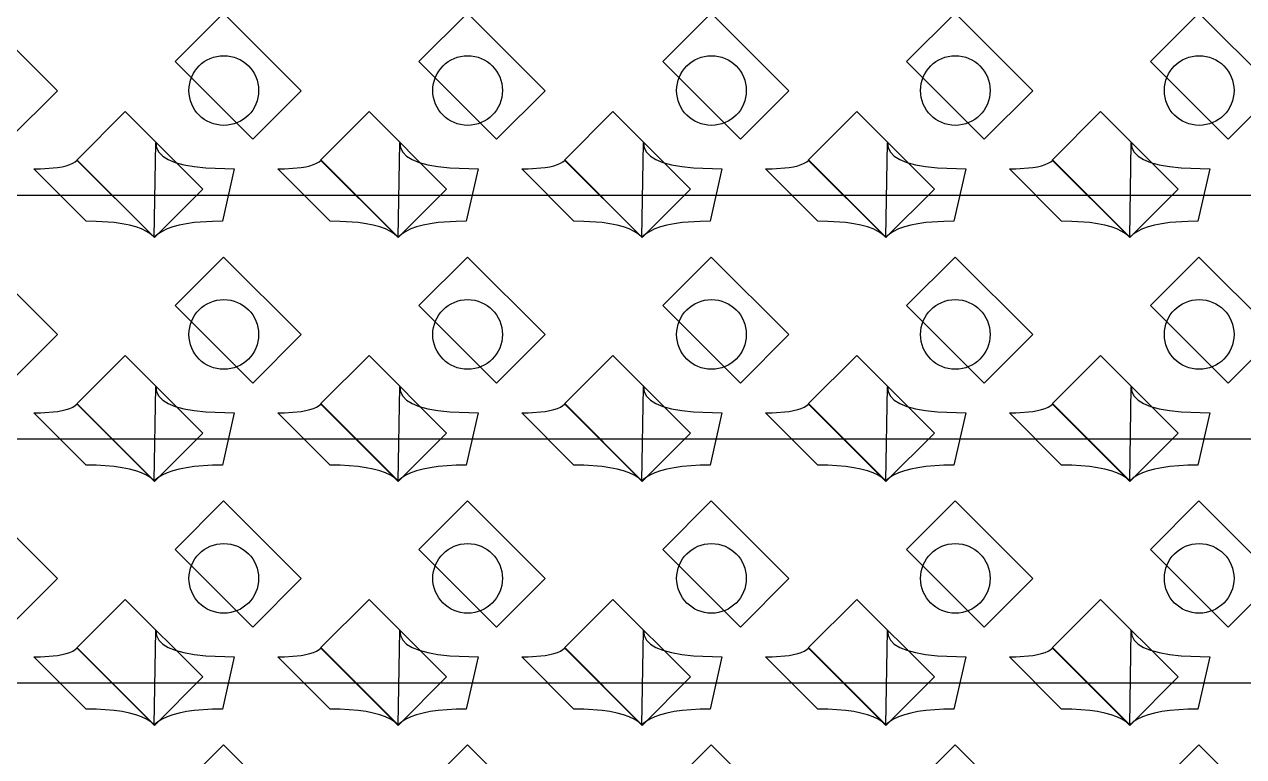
# Model space of a CAD drawing. Header units: inches. Extents: x 0.07 to 4.39, y 0.05 to 2.95.
# Drawn here: x 2.9428 to 3.2928, y 1.7389 to 1.949 of the extents above; entities that cross this region are included whole.
import ezdxf

# ---------------------------------------------------------------- set-up
doc = ezdxf.new("R2010")
doc.units = ezdxf.units.IN
doc.header["$MEASUREMENT"] = 0
doc.layers.add('Top Layer', color=1, linetype='Continuous')

# ---------------------------------------------------------------- blocks, each defined once
blk = doc.blocks.new('0805_P_______________332')
at = {"layer": 'Top Layer'}
for p, q in [((-0.03937, 0.01575), (-0.01969, 0.01575)), ((-0.03937, -0.01575), (-0.03937, 0.01575)), ((-0.01969, 0.01575), (-0.01969, -0.01575)), ((0.01969, 0.01575), (0.03937, 0.01575)), ((0.01969, -0.01575), (0.01969, 0.01575)), ((0.03937, 0.01575), (0.03937, -0.01575)), ((-0.01969, -0.01575), (-0.03937, -0.01575)), ((0.03937, -0.01575), (0.01969, -0.01575))]:
    blk.add_line(p, q, dxfattribs=at)
blk = doc.blocks.new('0805_P_______________333')
at = {"layer": 'Top Layer'}
for p, q in [((-0.03937, 0.01575), (-0.01969, 0.01575)), ((-0.03937, -0.01575), (-0.03937, 0.01575)), ((-0.01969, 0.01575), (-0.01969, -0.01575)), ((0.01969, 0.01575), (0.03937, 0.01575)), ((0.01969, -0.01575), (0.01969, 0.01575)), ((0.03937, 0.01575), (0.03937, -0.01575)), ((-0.01969, -0.01575), (-0.03937, -0.01575)), ((0.03937, -0.01575), (0.01969, -0.01575))]:
    blk.add_line(p, q, dxfattribs=at)
blk = doc.blocks.new('0805_P_______________334')
at = {"layer": 'Top Layer'}
for p, q in [((-0.03937, 0.01575), (-0.01969, 0.01575)), ((-0.03937, -0.01575), (-0.03937, 0.01575)), ((-0.01969, 0.01575), (-0.01969, -0.01575)), ((0.01969, 0.01575), (0.03937, 0.01575)), ((0.01969, -0.01575), (0.01969, 0.01575)), ((0.03937, 0.01575), (0.03937, -0.01575)), ((-0.01969, -0.01575), (-0.03937, -0.01575)), ((0.03937, -0.01575), (0.01969, -0.01575))]:
    blk.add_line(p, q, dxfattribs=at)
blk = doc.blocks.new('0805_P_______________335')
at = {"layer": 'Top Layer'}
for p, q in [((-0.03937, 0.01575), (-0.01969, 0.01575)), ((-0.03937, -0.01575), (-0.03937, 0.01575)), ((-0.01969, 0.01575), (-0.01969, -0.01575)), ((0.01969, 0.01575), (0.03937, 0.01575)), ((0.01969, -0.01575), (0.01969, 0.01575)), ((0.03937, 0.01575), (0.03937, -0.01575)), ((-0.01969, -0.01575), (-0.03937, -0.01575)), ((0.03937, -0.01575), (0.01969, -0.01575))]:
    blk.add_line(p, q, dxfattribs=at)
blk = doc.blocks.new('0805_P_______________336')
at = {"layer": 'Top Layer'}
for p, q in [((-0.03937, 0.01575), (-0.01969, 0.01575)), ((-0.03937, -0.01575), (-0.03937, 0.01575)), ((-0.01969, 0.01575), (-0.01969, -0.01575)), ((0.01969, 0.01575), (0.03937, 0.01575)), ((0.01969, -0.01575), (0.01969, 0.01575)), ((0.03937, 0.01575), (0.03937, -0.01575)), ((-0.01969, -0.01575), (-0.03937, -0.01575)), ((0.03937, -0.01575), (0.01969, -0.01575))]:
    blk.add_line(p, q, dxfattribs=at)
blk = doc.blocks.new('0805_P_______________337')
at = {"layer": 'Top Layer'}
for p, q in [((-0.03937, 0.01575), (-0.01969, 0.01575)), ((-0.03937, -0.01575), (-0.03937, 0.01575)), ((-0.01969, 0.01575), (-0.01969, -0.01575)), ((0.01969, 0.01575), (0.03937, 0.01575)), ((0.01969, -0.01575), (0.01969, 0.01575)), ((0.03937, 0.01575), (0.03937, -0.01575)), ((-0.01969, -0.01575), (-0.03937, -0.01575)), ((0.03937, -0.01575), (0.01969, -0.01575))]:
    blk.add_line(p, q, dxfattribs=at)
blk = doc.blocks.new('0805_P_______________372')
at = {"layer": 'Top Layer'}
for p, q in [((-0.03937, 0.01575), (-0.01969, 0.01575)), ((-0.03937, -0.01575), (-0.03937, 0.01575)), ((-0.01969, 0.01575), (-0.01969, -0.01575)), ((0.01969, 0.01575), (0.03937, 0.01575)), ((0.01969, -0.01575), (0.01969, 0.01575)), ((0.03937, 0.01575), (0.03937, -0.01575)), ((-0.01969, -0.01575), (-0.03937, -0.01575)), ((0.03937, -0.01575), (0.01969, -0.01575))]:
    blk.add_line(p, q, dxfattribs=at)
blk = doc.blocks.new('0805_P_______________373')
at = {"layer": 'Top Layer'}
for p, q in [((-0.03937, 0.01575), (-0.01969, 0.01575)), ((-0.03937, -0.01575), (-0.03937, 0.01575)), ((-0.01969, 0.01575), (-0.01969, -0.01575)), ((0.01969, 0.01575), (0.03937, 0.01575)), ((0.01969, -0.01575), (0.01969, 0.01575)), ((0.03937, 0.01575), (0.03937, -0.01575)), ((-0.01969, -0.01575), (-0.03937, -0.01575)), ((0.03937, -0.01575), (0.01969, -0.01575))]:
    blk.add_line(p, q, dxfattribs=at)
blk = doc.blocks.new('0805_P_______________374')
at = {"layer": 'Top Layer'}
for p, q in [((-0.03937, 0.01575), (-0.01969, 0.01575)), ((-0.03937, -0.01575), (-0.03937, 0.01575)), ((-0.01969, 0.01575), (-0.01969, -0.01575)), ((0.01969, 0.01575), (0.03937, 0.01575)), ((0.01969, -0.01575), (0.01969, 0.01575)), ((0.03937, 0.01575), (0.03937, -0.01575)), ((-0.01969, -0.01575), (-0.03937, -0.01575)), ((0.03937, -0.01575), (0.01969, -0.01575))]:
    blk.add_line(p, q, dxfattribs=at)
blk = doc.blocks.new('0805_P_______________375')
at = {"layer": 'Top Layer'}
for p, q in [((-0.03937, 0.01575), (-0.01969, 0.01575)), ((-0.03937, -0.01575), (-0.03937, 0.01575)), ((-0.01969, 0.01575), (-0.01969, -0.01575)), ((0.01969, 0.01575), (0.03937, 0.01575)), ((0.01969, -0.01575), (0.01969, 0.01575)), ((0.03937, 0.01575), (0.03937, -0.01575)), ((-0.01969, -0.01575), (-0.03937, -0.01575)), ((0.03937, -0.01575), (0.01969, -0.01575))]:
    blk.add_line(p, q, dxfattribs=at)
blk = doc.blocks.new('0805_P_______________376')
at = {"layer": 'Top Layer'}
for p, q in [((-0.03937, 0.01575), (-0.01969, 0.01575)), ((-0.03937, -0.01575), (-0.03937, 0.01575)), ((-0.01969, 0.01575), (-0.01969, -0.01575)), ((0.01969, 0.01575), (0.03937, 0.01575)), ((0.01969, -0.01575), (0.01969, 0.01575)), ((0.03937, 0.01575), (0.03937, -0.01575)), ((-0.01969, -0.01575), (-0.03937, -0.01575)), ((0.03937, -0.01575), (0.01969, -0.01575))]:
    blk.add_line(p, q, dxfattribs=at)
blk = doc.blocks.new('0805_P_______________377')
at = {"layer": 'Top Layer'}
for p, q in [((-0.03937, 0.01575), (-0.01969, 0.01575)), ((-0.03937, -0.01575), (-0.03937, 0.01575)), ((-0.01969, 0.01575), (-0.01969, -0.01575)), ((0.01969, 0.01575), (0.03937, 0.01575)), ((0.01969, -0.01575), (0.01969, 0.01575)), ((0.03937, 0.01575), (0.03937, -0.01575)), ((-0.01969, -0.01575), (-0.03937, -0.01575)), ((0.03937, -0.01575), (0.01969, -0.01575))]:
    blk.add_line(p, q, dxfattribs=at)
blk = doc.blocks.new('0805_P_______________412')
at = {"layer": 'Top Layer'}
for p, q in [((-0.03937, 0.01575), (-0.01969, 0.01575)), ((-0.03937, -0.01575), (-0.03937, 0.01575)), ((-0.01969, 0.01575), (-0.01969, -0.01575)), ((0.01969, 0.01575), (0.03937, 0.01575)), ((0.01969, -0.01575), (0.01969, 0.01575)), ((0.03937, 0.01575), (0.03937, -0.01575)), ((-0.01969, -0.01575), (-0.03937, -0.01575)), ((0.03937, -0.01575), (0.01969, -0.01575))]:
    blk.add_line(p, q, dxfattribs=at)
blk = doc.blocks.new('0805_P_______________413')
at = {"layer": 'Top Layer'}
for p, q in [((-0.03937, 0.01575), (-0.01969, 0.01575)), ((-0.03937, -0.01575), (-0.03937, 0.01575)), ((-0.01969, 0.01575), (-0.01969, -0.01575)), ((0.01969, 0.01575), (0.03937, 0.01575)), ((0.01969, -0.01575), (0.01969, 0.01575)), ((0.03937, 0.01575), (0.03937, -0.01575)), ((-0.01969, -0.01575), (-0.03937, -0.01575)), ((0.03937, -0.01575), (0.01969, -0.01575))]:
    blk.add_line(p, q, dxfattribs=at)
blk = doc.blocks.new('0805_P_______________414')
at = {"layer": 'Top Layer'}
for p, q in [((-0.03937, 0.01575), (-0.01969, 0.01575)), ((-0.03937, -0.01575), (-0.03937, 0.01575)), ((-0.01969, 0.01575), (-0.01969, -0.01575)), ((0.01969, 0.01575), (0.03937, 0.01575)), ((0.01969, -0.01575), (0.01969, 0.01575)), ((0.03937, 0.01575), (0.03937, -0.01575)), ((-0.01969, -0.01575), (-0.03937, -0.01575)), ((0.03937, -0.01575), (0.01969, -0.01575))]:
    blk.add_line(p, q, dxfattribs=at)
blk = doc.blocks.new('0805_P_______________415')
at = {"layer": 'Top Layer'}
for p, q in [((-0.03937, 0.01575), (-0.01969, 0.01575)), ((-0.03937, -0.01575), (-0.03937, 0.01575)), ((-0.01969, 0.01575), (-0.01969, -0.01575)), ((0.01969, 0.01575), (0.03937, 0.01575)), ((0.01969, -0.01575), (0.01969, 0.01575)), ((0.03937, 0.01575), (0.03937, -0.01575)), ((-0.01969, -0.01575), (-0.03937, -0.01575)), ((0.03937, -0.01575), (0.01969, -0.01575))]:
    blk.add_line(p, q, dxfattribs=at)
blk = doc.blocks.new('0805_P_______________416')
at = {"layer": 'Top Layer'}
for p, q in [((-0.03937, 0.01575), (-0.01969, 0.01575)), ((-0.03937, -0.01575), (-0.03937, 0.01575)), ((-0.01969, 0.01575), (-0.01969, -0.01575)), ((0.01969, 0.01575), (0.03937, 0.01575)), ((0.01969, -0.01575), (0.01969, 0.01575)), ((0.03937, 0.01575), (0.03937, -0.01575)), ((-0.01969, -0.01575), (-0.03937, -0.01575)), ((0.03937, -0.01575), (0.01969, -0.01575))]:
    blk.add_line(p, q, dxfattribs=at)
blk = doc.blocks.new('0805_P_______________417')
at = {"layer": 'Top Layer'}
for p, q in [((-0.03937, 0.01575), (-0.01969, 0.01575)), ((-0.03937, -0.01575), (-0.03937, 0.01575)), ((-0.01969, 0.01575), (-0.01969, -0.01575)), ((0.01969, 0.01575), (0.03937, 0.01575)), ((0.01969, -0.01575), (0.01969, 0.01575)), ((0.03937, 0.01575), (0.03937, -0.01575)), ((-0.01969, -0.01575), (-0.03937, -0.01575)), ((0.03937, -0.01575), (0.01969, -0.01575))]:
    blk.add_line(p, q, dxfattribs=at)
blk = doc.blocks.new('0805_P_______________452')
at = {"layer": 'Top Layer'}
for p, q in [((-0.03937, 0.01575), (-0.01969, 0.01575)), ((-0.03937, -0.01575), (-0.03937, 0.01575)), ((-0.01969, 0.01575), (-0.01969, -0.01575)), ((0.01969, 0.01575), (0.03937, 0.01575)), ((0.01969, -0.01575), (0.01969, 0.01575)), ((0.03937, 0.01575), (0.03937, -0.01575)), ((-0.01969, -0.01575), (-0.03937, -0.01575)), ((0.03937, -0.01575), (0.01969, -0.01575))]:
    blk.add_line(p, q, dxfattribs=at)
blk = doc.blocks.new('0805_P_______________453')
at = {"layer": 'Top Layer'}
for p, q in [((-0.03937, 0.01575), (-0.01969, 0.01575)), ((-0.03937, -0.01575), (-0.03937, 0.01575)), ((-0.01969, 0.01575), (-0.01969, -0.01575)), ((0.01969, 0.01575), (0.03937, 0.01575)), ((0.01969, -0.01575), (0.01969, 0.01575)), ((0.03937, 0.01575), (0.03937, -0.01575)), ((-0.01969, -0.01575), (-0.03937, -0.01575)), ((0.03937, -0.01575), (0.01969, -0.01575))]:
    blk.add_line(p, q, dxfattribs=at)
blk = doc.blocks.new('0805_P_______________454')
at = {"layer": 'Top Layer'}
for p, q in [((-0.03937, 0.01575), (-0.01969, 0.01575)), ((-0.03937, -0.01575), (-0.03937, 0.01575)), ((-0.01969, 0.01575), (-0.01969, -0.01575)), ((0.01969, 0.01575), (0.03937, 0.01575)), ((0.01969, -0.01575), (0.01969, 0.01575)), ((0.03937, 0.01575), (0.03937, -0.01575)), ((-0.01969, -0.01575), (-0.03937, -0.01575)), ((0.03937, -0.01575), (0.01969, -0.01575))]:
    blk.add_line(p, q, dxfattribs=at)
blk = doc.blocks.new('0805_P_______________455')
at = {"layer": 'Top Layer'}
for p, q in [((-0.03937, 0.01575), (-0.01969, 0.01575)), ((-0.03937, -0.01575), (-0.03937, 0.01575)), ((-0.01969, 0.01575), (-0.01969, -0.01575)), ((0.01969, 0.01575), (0.03937, 0.01575)), ((0.01969, -0.01575), (0.01969, 0.01575)), ((0.03937, 0.01575), (0.03937, -0.01575)), ((-0.01969, -0.01575), (-0.03937, -0.01575)), ((0.03937, -0.01575), (0.01969, -0.01575))]:
    blk.add_line(p, q, dxfattribs=at)
blk = doc.blocks.new('0805_P_______________456')
at = {"layer": 'Top Layer'}
for p, q in [((-0.03937, 0.01575), (-0.01969, 0.01575)), ((-0.03937, -0.01575), (-0.03937, 0.01575)), ((-0.01969, 0.01575), (-0.01969, -0.01575)), ((0.01969, 0.01575), (0.03937, 0.01575)), ((0.01969, -0.01575), (0.01969, 0.01575)), ((0.03937, 0.01575), (0.03937, -0.01575)), ((-0.01969, -0.01575), (-0.03937, -0.01575)), ((0.03937, -0.01575), (0.01969, -0.01575))]:
    blk.add_line(p, q, dxfattribs=at)
blk = doc.blocks.new('0805_P_______________457')
at = {"layer": 'Top Layer'}
for p, q in [((-0.03937, 0.01575), (-0.01969, 0.01575)), ((-0.03937, -0.01575), (-0.03937, 0.01575)), ((-0.01969, 0.01575), (-0.01969, -0.01575)), ((0.01969, 0.01575), (0.03937, 0.01575)), ((0.01969, -0.01575), (0.01969, 0.01575)), ((0.03937, 0.01575), (0.03937, -0.01575)), ((-0.01969, -0.01575), (-0.03937, -0.01575)), ((0.03937, -0.01575), (0.01969, -0.01575))]:
    blk.add_line(p, q, dxfattribs=at)

msp = doc.modelspace()

# ---------------------------------------------------------------- linework, layer by layer
at = {"layer": 'Top Layer'}
for p, q in [((2.98005, 1.88795), (2.98051, 1.915)), ((2.98051, 1.915), (2.98071, 1.91358)), ((3.05005, 1.88795), (3.05051, 1.915)), ((3.05051, 1.915), (3.05071, 1.91358)), ((3.12005, 1.88795), (3.12051, 1.915)), ((3.12051, 1.915), (3.12071, 1.91358)), ((3.19005, 1.88795), (3.19051, 1.915)), ((3.19051, 1.915), (3.19071, 1.91358)), ((3.26005, 1.88795), (3.26051, 1.915)), ((3.26051, 1.915), (3.26071, 1.91358)), ((2.98071, 1.91358), (2.98137, 1.9123)), ((2.98137, 1.9123), (2.98248, 1.91118)), ((2.98248, 1.91118), (2.98405, 1.9102)), ((3.05071, 1.91358), (3.05137, 1.9123)), ((3.05137, 1.9123), (3.05248, 1.91118)), ((3.05248, 1.91118), (3.05405, 1.9102)), ((3.12071, 1.91358), (3.12137, 1.9123)), ((3.12137, 1.9123), (3.12248, 1.91118)), ((3.12248, 1.91118), (3.12405, 1.9102)), ((3.19071, 1.91358), (3.19137, 1.9123)), ((3.19137, 1.9123), (3.19248, 1.91118)), ((3.19248, 1.91118), (3.19405, 1.9102)), ((3.26071, 1.91358), (3.26137, 1.9123)), ((3.26137, 1.9123), (3.26248, 1.91118)), ((3.26248, 1.91118), (3.26405, 1.9102)), ((2.94551, 1.9075), (2.94741, 1.90753)), ((2.96051, 1.8925), (2.94551, 1.9075)), ((2.94741, 1.90753), (2.95225, 1.90791)), ((2.95225, 1.90791), (2.95356, 1.90814)), ((2.95356, 1.90814), (2.95474, 1.90842)), ((2.95474, 1.90842), (2.95576, 1.90875)), ((2.95576, 1.90875), (2.95664, 1.90914)), ((2.95664, 1.90914), (2.95737, 1.90957)), ((2.95737, 1.90957), (2.95795, 1.91006)), ((2.95795, 1.91006), (2.98005, 1.88795)), ((2.98405, 1.9102), (2.98607, 1.90938)), ((2.98607, 1.90938), (2.98855, 1.9087)), ((2.98855, 1.9087), (2.99148, 1.90817)), ((2.99148, 1.90817), (2.99487, 1.9078)), ((2.99487, 1.9078), (3.00301, 1.9075)), ((3.00301, 1.9075), (2.9996, 1.8925)), ((3.01551, 1.9075), (3.01741, 1.90753)), ((3.03051, 1.8925), (3.01551, 1.9075)), ((3.01741, 1.90753), (3.02225, 1.90791)), ((3.02225, 1.90791), (3.02356, 1.90814)), ((3.02356, 1.90814), (3.02474, 1.90842)), ((3.02474, 1.90842), (3.02576, 1.90875)), ((3.02576, 1.90875), (3.02664, 1.90914)), ((3.02664, 1.90914), (3.02737, 1.90957)), ((3.02737, 1.90957), (3.02795, 1.91006)), ((3.02795, 1.91006), (3.05005, 1.88795)), ((3.05405, 1.9102), (3.05607, 1.90938)), ((3.05607, 1.90938), (3.05855, 1.9087)), ((3.05855, 1.9087), (3.06148, 1.90817)), ((3.06148, 1.90817), (3.06487, 1.9078)), ((3.06487, 1.9078), (3.07301, 1.9075)), ((3.07301, 1.9075), (3.0696, 1.8925)), ((3.08551, 1.9075), (3.08741, 1.90753)), ((3.10051, 1.8925), (3.08551, 1.9075)), ((3.08741, 1.90753), (3.09225, 1.90791)), ((3.09225, 1.90791), (3.09356, 1.90814)), ((3.09356, 1.90814), (3.09474, 1.90842)), ((3.09474, 1.90842), (3.09576, 1.90875)), ((3.09576, 1.90875), (3.09664, 1.90914)), ((3.09664, 1.90914), (3.09737, 1.90957)), ((3.09737, 1.90957), (3.09795, 1.91006)), ((3.09795, 1.91006), (3.12005, 1.88795)), ((3.12405, 1.9102), (3.12607, 1.90938)), ((3.12607, 1.90938), (3.12855, 1.9087)), ((3.12855, 1.9087), (3.13148, 1.90817)), ((3.13148, 1.90817), (3.13487, 1.9078)), ((3.13487, 1.9078), (3.14301, 1.9075)), ((3.14301, 1.9075), (3.1396, 1.8925)), ((3.15551, 1.9075), (3.15741, 1.90753)), ((3.17051, 1.8925), (3.15551, 1.9075)), ((3.15741, 1.90753), (3.16225, 1.90791)), ((3.16225, 1.90791), (3.16356, 1.90814)), ((3.16356, 1.90814), (3.16474, 1.90842)), ((3.16474, 1.90842), (3.16576, 1.90875)), ((3.16576, 1.90875), (3.16664, 1.90914)), ((3.16664, 1.90914), (3.16737, 1.90957)), ((3.16737, 1.90957), (3.16795, 1.91006)), ((3.16795, 1.91006), (3.19005, 1.88795)), ((3.19405, 1.9102), (3.19607, 1.90938)), ((3.19607, 1.90938), (3.19855, 1.9087)), ((3.19855, 1.9087), (3.20148, 1.90817)), ((3.20148, 1.90817), (3.20487, 1.9078)), ((3.20487, 1.9078), (3.21301, 1.9075)), ((3.21301, 1.9075), (3.2096, 1.8925)), ((3.22551, 1.9075), (3.22741, 1.90753)), ((3.24051, 1.8925), (3.22551, 1.9075)), ((3.22741, 1.90753), (3.23225, 1.90791)), ((3.23225, 1.90791), (3.23356, 1.90814)), ((3.23356, 1.90814), (3.23474, 1.90842)), ((3.23474, 1.90842), (3.23576, 1.90875)), ((3.23576, 1.90875), (3.23664, 1.90914)), ((3.23664, 1.90914), (3.23737, 1.90957)), ((3.23737, 1.90957), (3.23795, 1.91006)), ((3.23795, 1.91006), (3.26005, 1.88795)), ((3.26405, 1.9102), (3.26607, 1.90938)), ((3.26607, 1.90938), (3.26855, 1.9087)), ((3.26855, 1.9087), (3.27148, 1.90817)), ((3.27148, 1.90817), (3.27487, 1.9078)), ((3.27487, 1.9078), (3.28301, 1.9075)), ((3.28301, 1.9075), (3.2796, 1.8925)), ((2.90588, 1.9), (3.18588, 1.9)), ((3.18588, 1.9), (3.46588, 1.9)), ((2.9634, 1.89245), (2.96051, 1.8925)), ((2.96857, 1.89209), (2.9634, 1.89245)), ((2.97084, 1.89177), (2.96857, 1.89209)), ((2.9729, 1.89136), (2.97084, 1.89177)), ((2.97475, 1.89086), (2.9729, 1.89136)), ((2.97639, 1.89027), (2.97475, 1.89086)), ((2.97782, 1.88959), (2.97639, 1.89027)), ((2.98372, 1.89027), (2.98229, 1.88959)), ((2.98536, 1.89086), (2.98372, 1.89027)), ((2.98721, 1.89136), (2.98536, 1.89086)), ((2.98927, 1.89177), (2.98721, 1.89136)), ((2.99154, 1.89209), (2.98927, 1.89177)), ((2.99671, 1.89245), (2.99154, 1.89209)), ((2.9996, 1.8925), (2.99671, 1.89245)), ((3.0334, 1.89245), (3.03051, 1.8925)), ((3.03857, 1.89209), (3.0334, 1.89245)), ((3.04084, 1.89177), (3.03857, 1.89209)), ((3.0429, 1.89136), (3.04084, 1.89177)), ((3.04475, 1.89086), (3.0429, 1.89136)), ((3.04639, 1.89027), (3.04475, 1.89086)), ((3.04782, 1.88959), (3.04639, 1.89027)), ((3.05372, 1.89027), (3.05229, 1.88959)), ((3.05536, 1.89086), (3.05372, 1.89027)), ((3.05721, 1.89136), (3.05536, 1.89086)), ((3.05927, 1.89177), (3.05721, 1.89136)), ((3.06154, 1.89209), (3.05927, 1.89177)), ((3.06671, 1.89245), (3.06154, 1.89209)), ((3.0696, 1.8925), (3.06671, 1.89245)), ((3.1034, 1.89245), (3.10051, 1.8925)), ((3.10857, 1.89209), (3.1034, 1.89245)), ((3.11084, 1.89177), (3.10857, 1.89209)), ((3.1129, 1.89136), (3.11084, 1.89177)), ((3.11475, 1.89086), (3.1129, 1.89136)), ((3.11639, 1.89027), (3.11475, 1.89086)), ((3.11782, 1.88959), (3.11639, 1.89027)), ((3.12372, 1.89027), (3.12229, 1.88959)), ((3.12536, 1.89086), (3.12372, 1.89027)), ((3.12721, 1.89136), (3.12536, 1.89086)), ((3.12927, 1.89177), (3.12721, 1.89136)), ((3.13154, 1.89209), (3.12927, 1.89177)), ((3.13671, 1.89245), (3.13154, 1.89209)), ((3.1396, 1.8925), (3.13671, 1.89245)), ((3.1734, 1.89245), (3.17051, 1.8925)), ((3.17857, 1.89209), (3.1734, 1.89245)), ((3.18084, 1.89177), (3.17857, 1.89209)), ((3.1829, 1.89136), (3.18084, 1.89177)), ((3.18475, 1.89086), (3.1829, 1.89136)), ((3.18639, 1.89027), (3.18475, 1.89086)), ((3.18782, 1.88959), (3.18639, 1.89027)), ((3.19372, 1.89027), (3.19229, 1.88959)), ((3.19536, 1.89086), (3.19372, 1.89027)), ((3.19721, 1.89136), (3.19536, 1.89086)), ((3.19927, 1.89177), (3.19721, 1.89136)), ((3.20154, 1.89209), (3.19927, 1.89177)), ((3.20671, 1.89245), (3.20154, 1.89209)), ((3.2096, 1.8925), (3.20671, 1.89245)), ((3.2434, 1.89245), (3.24051, 1.8925)), ((3.24857, 1.89209), (3.2434, 1.89245)), ((3.25084, 1.89177), (3.24857, 1.89209)), ((3.2529, 1.89136), (3.25084, 1.89177)), ((3.25475, 1.89086), (3.2529, 1.89136)), ((3.25639, 1.89027), (3.25475, 1.89086)), ((3.25782, 1.88959), (3.25639, 1.89027)), ((3.26372, 1.89027), (3.26229, 1.88959)), ((3.26536, 1.89086), (3.26372, 1.89027)), ((3.26721, 1.89136), (3.26536, 1.89086)), ((3.26927, 1.89177), (3.26721, 1.89136)), ((3.27154, 1.89209), (3.26927, 1.89177)), ((3.27671, 1.89245), (3.27154, 1.89209)), ((3.2796, 1.8925), (3.27671, 1.89245)), ((2.97904, 1.88882), (2.97782, 1.88959)), ((2.98005, 1.88795), (2.97904, 1.88882)), ((2.98107, 1.88882), (2.98005, 1.88795)), ((2.98229, 1.88959), (2.98107, 1.88882)), ((3.04904, 1.88882), (3.04782, 1.88959)), ((3.05005, 1.88795), (3.04904, 1.88882)), ((3.05107, 1.88882), (3.05005, 1.88795)), ((3.05229, 1.88959), (3.05107, 1.88882)), ((3.11904, 1.88882), (3.11782, 1.88959)), ((3.12005, 1.88795), (3.11904, 1.88882)), ((3.12107, 1.88882), (3.12005, 1.88795)), ((3.12229, 1.88959), (3.12107, 1.88882)), ((3.18904, 1.88882), (3.18782, 1.88959)), ((3.19005, 1.88795), (3.18904, 1.88882)), ((3.19107, 1.88882), (3.19005, 1.88795)), ((3.19229, 1.88959), (3.19107, 1.88882)), ((3.25904, 1.88882), (3.25782, 1.88959)), ((3.26005, 1.88795), (3.25904, 1.88882)), ((3.26107, 1.88882), (3.26005, 1.88795)), ((3.26229, 1.88959), (3.26107, 1.88882)), ((2.98005, 1.81795), (2.98051, 1.845)), ((2.98051, 1.845), (2.98071, 1.84357)), ((3.05005, 1.81795), (3.05051, 1.845)), ((3.05051, 1.845), (3.05071, 1.84357)), ((3.12005, 1.81795), (3.12051, 1.845)), ((3.12051, 1.845), (3.12071, 1.84357)), ((3.19005, 1.81795), (3.19051, 1.845)), ((3.19051, 1.845), (3.19071, 1.84357)), ((3.26005, 1.81795), (3.26051, 1.845)), ((3.26051, 1.845), (3.26071, 1.84357)), ((2.98071, 1.84357), (2.98137, 1.8423)), ((2.98137, 1.8423), (2.98248, 1.84118)), ((2.98248, 1.84118), (2.98405, 1.8402)), ((3.05071, 1.84357), (3.05137, 1.8423)), ((3.05137, 1.8423), (3.05248, 1.84118)), ((3.05248, 1.84118), (3.05405, 1.8402)), ((3.12071, 1.84357), (3.12137, 1.8423)), ((3.12137, 1.8423), (3.12248, 1.84118)), ((3.12248, 1.84118), (3.12405, 1.8402)), ((3.19071, 1.84357), (3.19137, 1.8423)), ((3.19137, 1.8423), (3.19248, 1.84118)), ((3.19248, 1.84118), (3.19405, 1.8402)), ((3.26071, 1.84357), (3.26137, 1.8423)), ((3.26137, 1.8423), (3.26248, 1.84118)), ((3.26248, 1.84118), (3.26405, 1.8402)), ((2.94551, 1.8375), (2.94741, 1.83753)), ((2.96051, 1.8225), (2.94551, 1.8375)), ((2.94741, 1.83753), (2.95225, 1.83791)), ((2.95225, 1.83791), (2.95356, 1.83814)), ((2.95356, 1.83814), (2.95474, 1.83842)), ((2.95474, 1.83842), (2.95576, 1.83875)), ((2.95576, 1.83875), (2.95664, 1.83914)), ((2.95664, 1.83914), (2.95737, 1.83957)), ((2.95737, 1.83957), (2.95795, 1.84005)), ((2.95795, 1.84005), (2.98005, 1.81795)), ((2.98405, 1.8402), (2.98607, 1.83937)), ((2.98607, 1.83937), (2.98855, 1.8387)), ((2.98855, 1.8387), (2.99148, 1.83817)), ((2.99148, 1.83817), (2.99487, 1.8378)), ((2.99487, 1.8378), (3.00301, 1.8375)), ((3.00301, 1.8375), (2.9996, 1.8225)), ((3.01551, 1.8375), (3.01741, 1.83753)), ((3.03051, 1.8225), (3.01551, 1.8375)), ((3.01741, 1.83753), (3.02225, 1.83791)), ((3.02225, 1.83791), (3.02356, 1.83814)), ((3.02356, 1.83814), (3.02474, 1.83842)), ((3.02474, 1.83842), (3.02576, 1.83875)), ((3.02576, 1.83875), (3.02664, 1.83914)), ((3.02664, 1.83914), (3.02737, 1.83957)), ((3.02737, 1.83957), (3.02795, 1.84005)), ((3.02795, 1.84005), (3.05005, 1.81795)), ((3.05405, 1.8402), (3.05607, 1.83937)), ((3.05607, 1.83937), (3.05855, 1.8387)), ((3.05855, 1.8387), (3.06148, 1.83817)), ((3.06148, 1.83817), (3.06487, 1.8378)), ((3.06487, 1.8378), (3.07301, 1.8375)), ((3.07301, 1.8375), (3.0696, 1.8225)), ((3.08551, 1.8375), (3.08741, 1.83753)), ((3.10051, 1.8225), (3.08551, 1.8375)), ((3.08741, 1.83753), (3.09225, 1.83791)), ((3.09225, 1.83791), (3.09356, 1.83814)), ((3.09356, 1.83814), (3.09474, 1.83842)), ((3.09474, 1.83842), (3.09576, 1.83875)), ((3.09576, 1.83875), (3.09664, 1.83914)), ((3.09664, 1.83914), (3.09737, 1.83957)), ((3.09737, 1.83957), (3.09795, 1.84005)), ((3.09795, 1.84005), (3.12005, 1.81795)), ((3.12405, 1.8402), (3.12607, 1.83937)), ((3.12607, 1.83937), (3.12855, 1.8387)), ((3.12855, 1.8387), (3.13148, 1.83817)), ((3.13148, 1.83817), (3.13487, 1.8378)), ((3.13487, 1.8378), (3.14301, 1.8375)), ((3.14301, 1.8375), (3.1396, 1.8225)), ((3.15551, 1.8375), (3.15741, 1.83753)), ((3.17051, 1.8225), (3.15551, 1.8375)), ((3.15741, 1.83753), (3.16225, 1.83791)), ((3.16225, 1.83791), (3.16356, 1.83814)), ((3.16356, 1.83814), (3.16474, 1.83842)), ((3.16474, 1.83842), (3.16576, 1.83875)), ((3.16576, 1.83875), (3.16664, 1.83914)), ((3.16664, 1.83914), (3.16737, 1.83957)), ((3.16737, 1.83957), (3.16795, 1.84005)), ((3.16795, 1.84005), (3.19005, 1.81795)), ((3.19405, 1.8402), (3.19607, 1.83937)), ((3.19607, 1.83937), (3.19855, 1.8387)), ((3.19855, 1.8387), (3.20148, 1.83817)), ((3.20148, 1.83817), (3.20487, 1.8378)), ((3.20487, 1.8378), (3.21301, 1.8375)), ((3.21301, 1.8375), (3.2096, 1.8225)), ((3.22551, 1.8375), (3.22741, 1.83753)), ((3.24051, 1.8225), (3.22551, 1.8375)), ((3.22741, 1.83753), (3.23225, 1.83791)), ((3.23225, 1.83791), (3.23356, 1.83814)), ((3.23356, 1.83814), (3.23474, 1.83842)), ((3.23474, 1.83842), (3.23576, 1.83875)), ((3.23576, 1.83875), (3.23664, 1.83914)), ((3.23664, 1.83914), (3.23737, 1.83957)), ((3.23737, 1.83957), (3.23795, 1.84005)), ((3.23795, 1.84005), (3.26005, 1.81795)), ((3.26405, 1.8402), (3.26607, 1.83937)), ((3.26607, 1.83937), (3.26855, 1.8387)), ((3.26855, 1.8387), (3.27148, 1.83817)), ((3.27148, 1.83817), (3.27487, 1.8378)), ((3.27487, 1.8378), (3.28301, 1.8375)), ((3.28301, 1.8375), (3.2796, 1.8225)), ((2.83588, 1.83), (3.04588, 1.83)), ((3.04588, 1.83), (3.25588, 1.83)), ((3.25588, 1.83), (3.46588, 1.83)), ((2.9634, 1.82245), (2.96051, 1.8225)), ((2.96857, 1.82209), (2.9634, 1.82245)), ((2.97084, 1.82177), (2.96857, 1.82209)), ((2.9729, 1.82136), (2.97084, 1.82177)), ((2.97475, 1.82086), (2.9729, 1.82136)), ((2.97639, 1.82027), (2.97475, 1.82086)), ((2.97782, 1.81959), (2.97639, 1.82027)), ((2.98372, 1.82027), (2.98229, 1.81959)), ((2.98536, 1.82086), (2.98372, 1.82027)), ((2.98721, 1.82136), (2.98536, 1.82086)), ((2.98927, 1.82177), (2.98721, 1.82136)), ((2.99154, 1.82209), (2.98927, 1.82177)), ((2.99671, 1.82245), (2.99154, 1.82209)), ((2.9996, 1.8225), (2.99671, 1.82245)), ((3.0334, 1.82245), (3.03051, 1.8225)), ((3.03857, 1.82209), (3.0334, 1.82245)), ((3.04084, 1.82177), (3.03857, 1.82209)), ((3.0429, 1.82136), (3.04084, 1.82177)), ((3.04475, 1.82086), (3.0429, 1.82136)), ((3.04639, 1.82027), (3.04475, 1.82086)), ((3.04782, 1.81959), (3.04639, 1.82027)), ((3.05372, 1.82027), (3.05229, 1.81959)), ((3.05536, 1.82086), (3.05372, 1.82027)), ((3.05721, 1.82136), (3.05536, 1.82086)), ((3.05927, 1.82177), (3.05721, 1.82136)), ((3.06154, 1.82209), (3.05927, 1.82177)), ((3.06671, 1.82245), (3.06154, 1.82209)), ((3.0696, 1.8225), (3.06671, 1.82245)), ((3.1034, 1.82245), (3.10051, 1.8225)), ((3.10857, 1.82209), (3.1034, 1.82245)), ((3.11084, 1.82177), (3.10857, 1.82209)), ((3.1129, 1.82136), (3.11084, 1.82177)), ((3.11475, 1.82086), (3.1129, 1.82136)), ((3.11639, 1.82027), (3.11475, 1.82086)), ((3.11782, 1.81959), (3.11639, 1.82027)), ((3.12372, 1.82027), (3.12229, 1.81959)), ((3.12536, 1.82086), (3.12372, 1.82027)), ((3.12721, 1.82136), (3.12536, 1.82086)), ((3.12927, 1.82177), (3.12721, 1.82136)), ((3.13154, 1.82209), (3.12927, 1.82177)), ((3.13671, 1.82245), (3.13154, 1.82209)), ((3.1396, 1.8225), (3.13671, 1.82245)), ((3.1734, 1.82245), (3.17051, 1.8225)), ((3.17857, 1.82209), (3.1734, 1.82245)), ((3.18084, 1.82177), (3.17857, 1.82209)), ((3.1829, 1.82136), (3.18084, 1.82177)), ((3.18475, 1.82086), (3.1829, 1.82136)), ((3.18639, 1.82027), (3.18475, 1.82086)), ((3.18782, 1.81959), (3.18639, 1.82027)), ((3.19372, 1.82027), (3.19229, 1.81959)), ((3.19536, 1.82086), (3.19372, 1.82027)), ((3.19721, 1.82136), (3.19536, 1.82086)), ((3.19927, 1.82177), (3.19721, 1.82136)), ((3.20154, 1.82209), (3.19927, 1.82177)), ((3.20671, 1.82245), (3.20154, 1.82209)), ((3.2096, 1.8225), (3.20671, 1.82245)), ((3.2434, 1.82245), (3.24051, 1.8225)), ((3.24857, 1.82209), (3.2434, 1.82245)), ((3.25084, 1.82177), (3.24857, 1.82209)), ((3.2529, 1.82136), (3.25084, 1.82177)), ((3.25475, 1.82086), (3.2529, 1.82136)), ((3.25639, 1.82027), (3.25475, 1.82086)), ((3.25782, 1.81959), (3.25639, 1.82027)), ((3.26372, 1.82027), (3.26229, 1.81959)), ((3.26536, 1.82086), (3.26372, 1.82027)), ((3.26721, 1.82136), (3.26536, 1.82086)), ((3.26927, 1.82177), (3.26721, 1.82136)), ((3.27154, 1.82209), (3.26927, 1.82177)), ((3.27671, 1.82245), (3.27154, 1.82209)), ((3.2796, 1.8225), (3.27671, 1.82245)), ((2.97904, 1.81882), (2.97782, 1.81959)), ((2.98005, 1.81795), (2.97904, 1.81882)), ((2.98107, 1.81882), (2.98005, 1.81795)), ((2.98229, 1.81959), (2.98107, 1.81882)), ((3.04904, 1.81882), (3.04782, 1.81959)), ((3.05005, 1.81795), (3.04904, 1.81882)), ((3.05107, 1.81882), (3.05005, 1.81795)), ((3.05229, 1.81959), (3.05107, 1.81882)), ((3.11904, 1.81882), (3.11782, 1.81959)), ((3.12005, 1.81795), (3.11904, 1.81882)), ((3.12107, 1.81882), (3.12005, 1.81795)), ((3.12229, 1.81959), (3.12107, 1.81882)), ((3.18904, 1.81882), (3.18782, 1.81959)), ((3.19005, 1.81795), (3.18904, 1.81882)), ((3.19107, 1.81882), (3.19005, 1.81795)), ((3.19229, 1.81959), (3.19107, 1.81882)), ((3.25904, 1.81882), (3.25782, 1.81959)), ((3.26005, 1.81795), (3.25904, 1.81882)), ((3.26107, 1.81882), (3.26005, 1.81795)), ((3.26229, 1.81959), (3.26107, 1.81882)), ((2.98005, 1.74795), (2.98051, 1.775)), ((2.98051, 1.775), (2.98071, 1.77357)), ((3.05005, 1.74795), (3.05051, 1.775)), ((3.05051, 1.775), (3.05071, 1.77357)), ((3.12005, 1.74795), (3.12051, 1.775)), ((3.12051, 1.775), (3.12071, 1.77357)), ((3.19005, 1.74795), (3.19051, 1.775)), ((3.19051, 1.775), (3.19071, 1.77357)), ((3.26005, 1.74795), (3.26051, 1.775)), ((3.26051, 1.775), (3.26071, 1.77357)), ((2.98071, 1.77357), (2.98137, 1.7723)), ((2.98137, 1.7723), (2.98248, 1.77117)), ((2.98248, 1.77117), (2.98405, 1.7702)), ((3.05071, 1.77357), (3.05137, 1.7723)), ((3.05137, 1.7723), (3.05248, 1.77117)), ((3.05248, 1.77117), (3.05405, 1.7702)), ((3.12071, 1.77357), (3.12137, 1.7723)), ((3.12137, 1.7723), (3.12248, 1.77117)), ((3.12248, 1.77117), (3.12405, 1.7702)), ((3.19071, 1.77357), (3.19137, 1.7723)), ((3.19137, 1.7723), (3.19248, 1.77117)), ((3.19248, 1.77117), (3.19405, 1.7702)), ((3.26071, 1.77357), (3.26137, 1.7723)), ((3.26137, 1.7723), (3.26248, 1.77117)), ((3.26248, 1.77117), (3.26405, 1.7702)), ((2.94551, 1.7675), (2.94741, 1.76753)), ((2.96051, 1.7525), (2.94551, 1.7675)), ((2.94741, 1.76753), (2.95225, 1.76791)), ((2.95225, 1.76791), (2.95356, 1.76814)), ((2.95356, 1.76814), (2.95474, 1.76842)), ((2.95474, 1.76842), (2.95576, 1.76875)), ((2.95576, 1.76875), (2.95664, 1.76914)), ((2.95664, 1.76914), (2.95737, 1.76957)), ((2.95737, 1.76957), (2.95795, 1.77005)), ((2.95795, 1.77005), (2.98005, 1.74795)), ((2.98405, 1.7702), (2.98607, 1.76937)), ((2.98607, 1.76937), (2.98855, 1.7687)), ((2.98855, 1.7687), (2.99148, 1.76818)), ((2.99148, 1.76818), (2.99487, 1.7678)), ((2.99487, 1.7678), (3.00301, 1.7675)), ((3.00301, 1.7675), (2.9996, 1.7525)), ((3.01551, 1.7675), (3.01741, 1.76753)), ((3.03051, 1.7525), (3.01551, 1.7675)), ((3.01741, 1.76753), (3.02225, 1.76791)), ((3.02225, 1.76791), (3.02356, 1.76814)), ((3.02356, 1.76814), (3.02474, 1.76842)), ((3.02474, 1.76842), (3.02576, 1.76875)), ((3.02576, 1.76875), (3.02664, 1.76914)), ((3.02664, 1.76914), (3.02737, 1.76957)), ((3.02737, 1.76957), (3.02795, 1.77005)), ((3.02795, 1.77005), (3.05005, 1.74795)), ((3.05405, 1.7702), (3.05607, 1.76937)), ((3.05607, 1.76937), (3.05855, 1.7687)), ((3.05855, 1.7687), (3.06148, 1.76818)), ((3.06148, 1.76818), (3.06487, 1.7678)), ((3.06487, 1.7678), (3.07301, 1.7675)), ((3.07301, 1.7675), (3.0696, 1.7525)), ((3.08551, 1.7675), (3.08741, 1.76753)), ((3.10051, 1.7525), (3.08551, 1.7675)), ((3.08741, 1.76753), (3.09225, 1.76791)), ((3.09225, 1.76791), (3.09356, 1.76814)), ((3.09356, 1.76814), (3.09474, 1.76842)), ((3.09474, 1.76842), (3.09576, 1.76875)), ((3.09576, 1.76875), (3.09664, 1.76914)), ((3.09664, 1.76914), (3.09737, 1.76957)), ((3.09737, 1.76957), (3.09795, 1.77005)), ((3.09795, 1.77005), (3.12005, 1.74795)), ((3.12405, 1.7702), (3.12607, 1.76937)), ((3.12607, 1.76937), (3.12855, 1.7687)), ((3.12855, 1.7687), (3.13148, 1.76818)), ((3.13148, 1.76818), (3.13487, 1.7678)), ((3.13487, 1.7678), (3.14301, 1.7675)), ((3.14301, 1.7675), (3.1396, 1.7525)), ((3.15551, 1.7675), (3.15741, 1.76753)), ((3.17051, 1.7525), (3.15551, 1.7675)), ((3.15741, 1.76753), (3.16225, 1.76791)), ((3.16225, 1.76791), (3.16356, 1.76814)), ((3.16356, 1.76814), (3.16474, 1.76842)), ((3.16474, 1.76842), (3.16576, 1.76875)), ((3.16576, 1.76875), (3.16664, 1.76914)), ((3.16664, 1.76914), (3.16737, 1.76957)), ((3.16737, 1.76957), (3.16795, 1.77005)), ((3.16795, 1.77005), (3.19005, 1.74795)), ((3.19405, 1.7702), (3.19607, 1.76937)), ((3.19607, 1.76937), (3.19855, 1.7687)), ((3.19855, 1.7687), (3.20148, 1.76818)), ((3.20148, 1.76818), (3.20487, 1.7678)), ((3.20487, 1.7678), (3.21301, 1.7675)), ((3.21301, 1.7675), (3.2096, 1.7525)), ((3.22551, 1.7675), (3.22741, 1.76753)), ((3.24051, 1.7525), (3.22551, 1.7675)), ((3.22741, 1.76753), (3.23225, 1.76791)), ((3.23225, 1.76791), (3.23356, 1.76814)), ((3.23356, 1.76814), (3.23474, 1.76842)), ((3.23474, 1.76842), (3.23576, 1.76875)), ((3.23576, 1.76875), (3.23664, 1.76914)), ((3.23664, 1.76914), (3.23737, 1.76957)), ((3.23737, 1.76957), (3.23795, 1.77005)), ((3.23795, 1.77005), (3.26005, 1.74795)), ((3.26405, 1.7702), (3.26607, 1.76937)), ((3.26607, 1.76937), (3.26855, 1.7687)), ((3.26855, 1.7687), (3.27148, 1.76818)), ((3.27148, 1.76818), (3.27487, 1.7678)), ((3.27487, 1.7678), (3.28301, 1.7675)), ((3.28301, 1.7675), (3.2796, 1.7525)), ((2.83588, 1.76), (3.04588, 1.76)), ((3.04588, 1.76), (3.25588, 1.76)), ((3.25588, 1.76), (3.46588, 1.76)), ((2.9634, 1.75245), (2.96051, 1.7525)), ((2.96857, 1.75209), (2.9634, 1.75245)), ((2.97084, 1.75177), (2.96857, 1.75209)), ((2.9729, 1.75136), (2.97084, 1.75177)), ((2.97475, 1.75086), (2.9729, 1.75136)), ((2.97639, 1.75027), (2.97475, 1.75086)), ((2.97782, 1.74959), (2.97639, 1.75027)), ((2.98372, 1.75027), (2.98229, 1.74959)), ((2.98536, 1.75086), (2.98372, 1.75027)), ((2.98721, 1.75136), (2.98536, 1.75086)), ((2.98927, 1.75177), (2.98721, 1.75136)), ((2.99154, 1.75209), (2.98927, 1.75177)), ((2.99671, 1.75245), (2.99154, 1.75209)), ((2.9996, 1.7525), (2.99671, 1.75245)), ((3.0334, 1.75245), (3.03051, 1.7525)), ((3.03857, 1.75209), (3.0334, 1.75245)), ((3.04084, 1.75177), (3.03857, 1.75209)), ((3.0429, 1.75136), (3.04084, 1.75177)), ((3.04475, 1.75086), (3.0429, 1.75136)), ((3.04639, 1.75027), (3.04475, 1.75086)), ((3.04782, 1.74959), (3.04639, 1.75027)), ((3.05372, 1.75027), (3.05229, 1.74959)), ((3.05536, 1.75086), (3.05372, 1.75027)), ((3.05721, 1.75136), (3.05536, 1.75086)), ((3.05927, 1.75177), (3.05721, 1.75136)), ((3.06154, 1.75209), (3.05927, 1.75177)), ((3.06671, 1.75245), (3.06154, 1.75209)), ((3.0696, 1.7525), (3.06671, 1.75245)), ((3.1034, 1.75245), (3.10051, 1.7525)), ((3.10857, 1.75209), (3.1034, 1.75245)), ((3.11084, 1.75177), (3.10857, 1.75209)), ((3.1129, 1.75136), (3.11084, 1.75177)), ((3.11475, 1.75086), (3.1129, 1.75136)), ((3.11639, 1.75027), (3.11475, 1.75086)), ((3.11782, 1.74959), (3.11639, 1.75027)), ((3.12372, 1.75027), (3.12229, 1.74959)), ((3.12536, 1.75086), (3.12372, 1.75027)), ((3.12721, 1.75136), (3.12536, 1.75086)), ((3.12927, 1.75177), (3.12721, 1.75136)), ((3.13154, 1.75209), (3.12927, 1.75177)), ((3.13671, 1.75245), (3.13154, 1.75209)), ((3.1396, 1.7525), (3.13671, 1.75245)), ((3.1734, 1.75245), (3.17051, 1.7525)), ((3.17857, 1.75209), (3.1734, 1.75245)), ((3.18084, 1.75177), (3.17857, 1.75209)), ((3.1829, 1.75136), (3.18084, 1.75177)), ((3.18475, 1.75086), (3.1829, 1.75136)), ((3.18639, 1.75027), (3.18475, 1.75086)), ((3.18782, 1.74959), (3.18639, 1.75027)), ((3.19372, 1.75027), (3.19229, 1.74959)), ((3.19536, 1.75086), (3.19372, 1.75027)), ((3.19721, 1.75136), (3.19536, 1.75086)), ((3.19927, 1.75177), (3.19721, 1.75136)), ((3.20154, 1.75209), (3.19927, 1.75177)), ((3.20671, 1.75245), (3.20154, 1.75209)), ((3.2096, 1.7525), (3.20671, 1.75245)), ((3.2434, 1.75245), (3.24051, 1.7525)), ((3.24857, 1.75209), (3.2434, 1.75245)), ((3.25084, 1.75177), (3.24857, 1.75209)), ((3.2529, 1.75136), (3.25084, 1.75177)), ((3.25475, 1.75086), (3.2529, 1.75136)), ((3.25639, 1.75027), (3.25475, 1.75086)), ((3.25782, 1.74959), (3.25639, 1.75027)), ((3.26372, 1.75027), (3.26229, 1.74959)), ((3.26536, 1.75086), (3.26372, 1.75027)), ((3.26721, 1.75136), (3.26536, 1.75086)), ((3.26927, 1.75177), (3.26721, 1.75136)), ((3.27154, 1.75209), (3.26927, 1.75177)), ((3.27671, 1.75245), (3.27154, 1.75209)), ((3.2796, 1.7525), (3.27671, 1.75245)), ((2.97904, 1.74882), (2.97782, 1.74959)), ((2.98005, 1.74795), (2.97904, 1.74882)), ((2.98107, 1.74882), (2.98005, 1.74795)), ((2.98229, 1.74959), (2.98107, 1.74882)), ((3.04904, 1.74882), (3.04782, 1.74959)), ((3.05005, 1.74795), (3.04904, 1.74882)), ((3.05107, 1.74882), (3.05005, 1.74795)), ((3.05229, 1.74959), (3.05107, 1.74882)), ((3.11904, 1.74882), (3.11782, 1.74959)), ((3.12005, 1.74795), (3.11904, 1.74882)), ((3.12107, 1.74882), (3.12005, 1.74795)), ((3.12229, 1.74959), (3.12107, 1.74882)), ((3.18904, 1.74882), (3.18782, 1.74959)), ((3.19005, 1.74795), (3.18904, 1.74882)), ((3.19107, 1.74882), (3.19005, 1.74795)), ((3.19229, 1.74959), (3.19107, 1.74882)), ((3.25904, 1.74882), (3.25782, 1.74959)), ((3.26005, 1.74795), (3.25904, 1.74882)), ((3.26107, 1.74882), (3.26005, 1.74795)), ((3.26229, 1.74959), (3.26107, 1.74882))]:
    msp.add_line(p, q, dxfattribs=at)
for centre in [(3, 1.93), (3.07, 1.93), (3.14, 1.93), (3.21, 1.93), (3.28, 1.93), (3, 1.86), (3.07, 1.86), (3.14, 1.86), (3.21, 1.86), (3.28, 1.86), (3, 1.79), (3.07, 1.79), (3.14, 1.79), (3.21, 1.79), (3.28, 1.79)]:
    msp.add_circle(centre, 0.01, dxfattribs=at)

# ---------------------------------------------------------------- block references
at = {"rotation": 45}
for name, p in [('0805_P_______________337', (2.955, 1.955)), ('0805_P_______________336', (3.025, 1.955)), ('0805_P_______________335', (3.095, 1.955)), ('0805_P_______________334', (3.165, 1.955)), ('0805_P_______________333', (3.235, 1.955)), ('0805_P_______________332', (3.305, 1.955)), ('0805_P_______________377', (2.955, 1.885)), ('0805_P_______________376', (3.025, 1.885)), ('0805_P_______________375', (3.095, 1.885)), ('0805_P_______________374', (3.165, 1.885)), ('0805_P_______________373', (3.235, 1.885)), ('0805_P_______________372', (3.305, 1.885)), ('0805_P_______________417', (2.955, 1.815)), ('0805_P_______________416', (3.025, 1.815)), ('0805_P_______________415', (3.095, 1.815)), ('0805_P_______________414', (3.165, 1.815)), ('0805_P_______________413', (3.235, 1.815)), ('0805_P_______________412', (3.305, 1.815)), ('0805_P_______________457', (2.955, 1.745)), ('0805_P_______________456', (3.025, 1.745)), ('0805_P_______________455', (3.095, 1.745)), ('0805_P_______________454', (3.165, 1.745)), ('0805_P_______________453', (3.235, 1.745)), ('0805_P_______________452', (3.305, 1.745))]:
    msp.add_blockref(name, p, dxfattribs=at)

doc.saveas('drawing.dxf')
